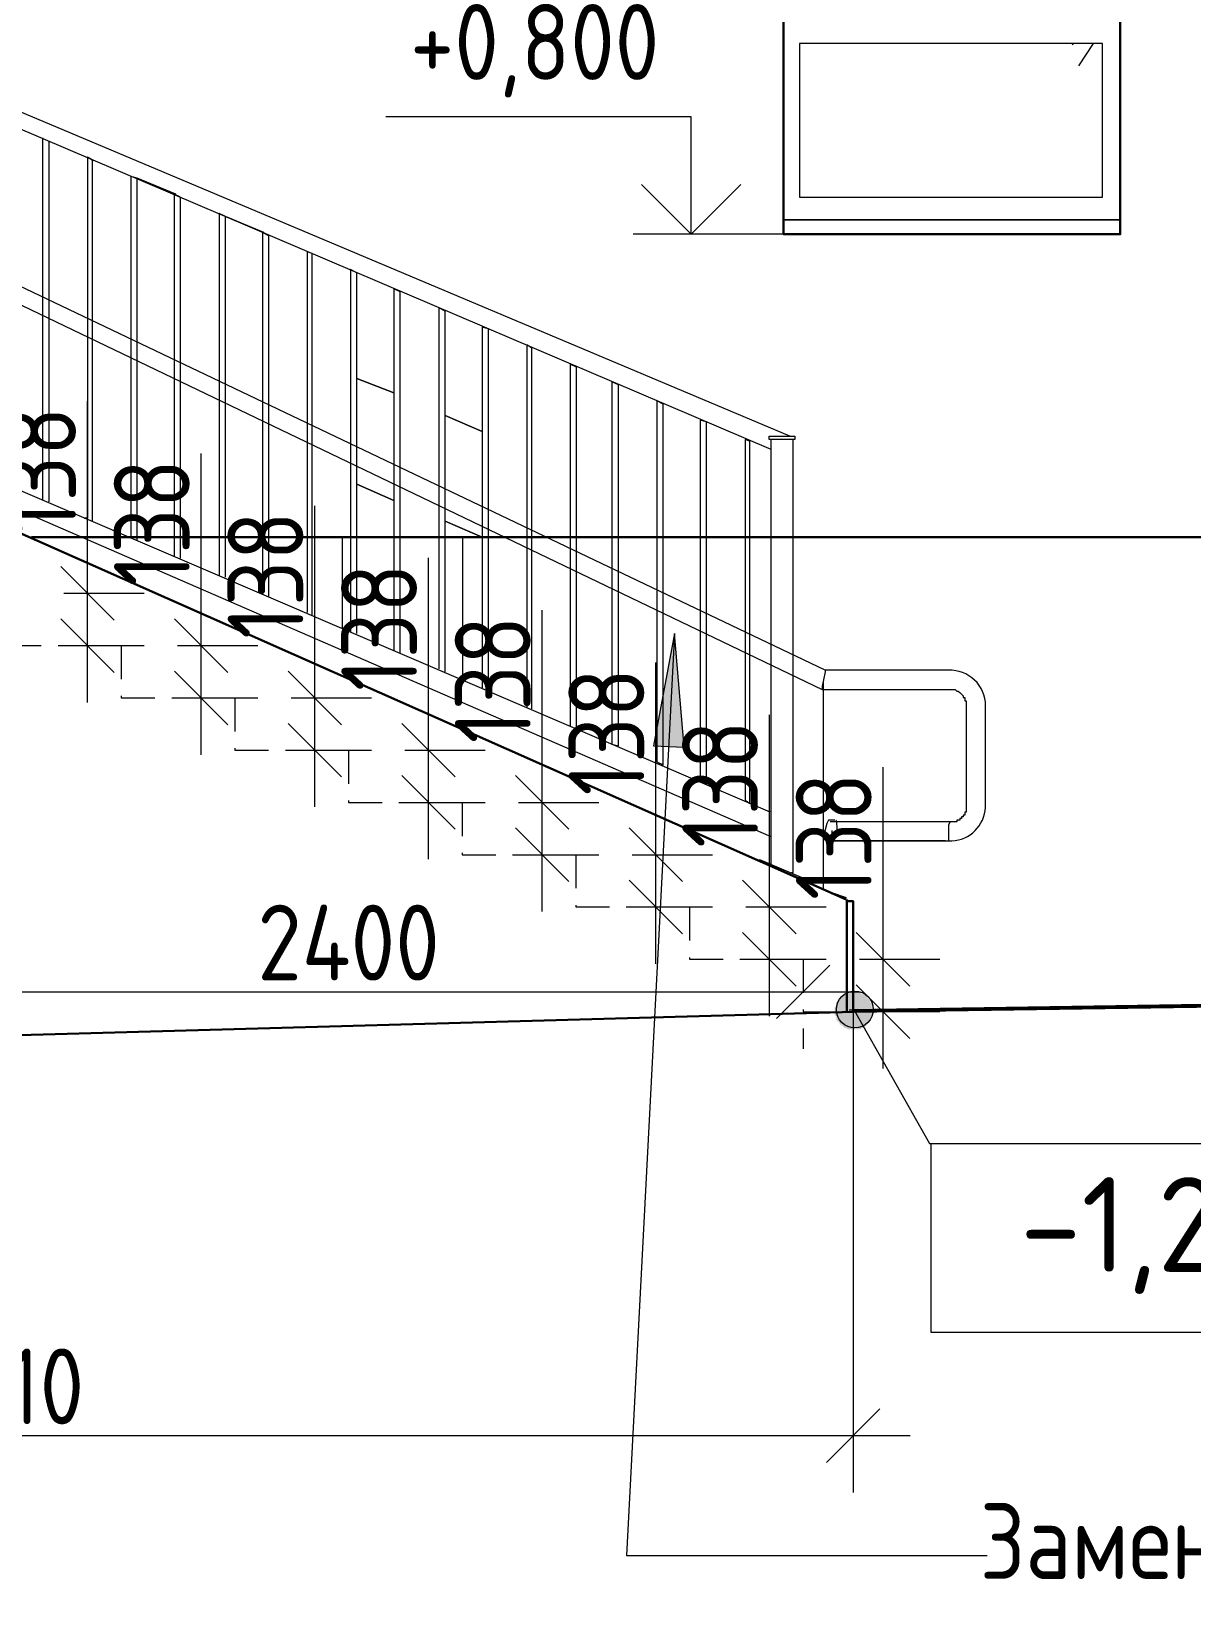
# Model space of a CAD drawing. Header units: millimetres. Extents: x 504091 to 2165846, y 135022 to 442887.
# Drawn here: x 887332 to 890394, y 295506 to 299645 of the extents above; entities that cross this region are included whole.
import ezdxf

# ---------------------------------------------------------------- set-up
doc = ezdxf.new("R2010")
doc.units = ezdxf.units.MM
doc.linetypes.add('Hidden', pattern=[7.14375, 4.7625, -2.38125])
doc.layers.get('Defpoints').update_dxf_attribs({"color": 255})
for name, color, linetype in [('PDF _Аннотация', 7, 'Continuous'), ('PDF _Линии', 7, 'Continuous'), ('PDF _Отметки', 7, 'Continuous'), ('PDF _Стены внутренние', 7, 'Continuous'), ('PDF _Стены наружные', 7, 'Continuous'), ('PDF _Текст', 7, 'Continuous')]:
    doc.layers.add(name, color=color, linetype=linetype)
for name, color, linetype, true_color in [('PDF _Ограждение', 7, 'Continuous', 0x7f7f7f), ('PDF _Окна', 7, 'Continuous', 0x383e42), ('PDF _Стены штриховка поверхности', 7, 'Continuous', 0xcacbcc)]:
    doc.layers.add(name, color=color, linetype=linetype, true_color=true_color)
doc.layers.add('размеры', color=7, linetype='Continuous', lineweight=9)
doc.styles.add('GOST Common_1', font='GOST_Common.ttf', dxfattribs={"width": 0.9, "height": 250})
doc.styles.add('GOST Common_6', font='GOST_Common.ttf', dxfattribs={"width": 0.9, "height": 200})
doc.styles.add('PDF GOST Common', font='GOST_Common.ttf')
doc.dimstyles.new('ADSK_Основной_2_5_мм', dxfattribs={"dimscale": 304.8, "dimtxt": 251.428749, "dimasz": 0.463911, "dimexe": 0.492126, "dimexo": 0.492126, "dimgap": 0.098425, "dimtad": 1, "dimdec": 3, "dimrnd": 0.001, "dimdsep": 46, "dimtxsty": 'GOST Common_1', "dimblk1": 'OBLIQUE', "dimblk2": 'OBLIQUE', "dimsah": 1, "dimcen": 0.09, "dimdle": 0.492126, "dimazin": 2, "dimtfac": 1, "dimtdec": 4, "dimtix": 1, "dimtmove": 0, "dimatfit": 3, "dimfxl": 0, "dimtvp": 1, "dimtolj": 1, "dimtzin": 0, "dimlwd": 20, "dimlwe": 20, "dimarcsym": 0})

# ---------------------------------------------------------------- blocks, each defined once
blk = doc.blocks.new('_Oblique')
at = {"color": 0, "linetype": 'ByBlock', "lineweight": -2}
blk.add_line((-0.5, -0.5), (0.5, 0.5), dxfattribs=at)
blk = doc.blocks.new('*D1066')
at = {"layer": 'Defpoints', "color": 0, "lineweight": 20, "transparency": 16777216}
for p in [(884984, 297354.8), (889501, 297248.2), (889501, 295938.4)]:
    blk.add_point(p, dxfattribs=at)
at = {"layer": 'размеры', "color": 0, "transparency": 16777216}
for p, q in [((884984, 297204.8), (884984, 295788.4)), ((889501, 297098.2), (889501, 295788.4)), ((884834, 295938.4), (889651, 295938.4))]:
    blk.add_line(p, q, dxfattribs=at)
at = {"layer": 'размеры', "color": 0, "transparency": 16777216, "xscale": 141.4, "yscale": 141.4, "zscale": 141.4, "rotation": 180}
blk.add_blockref('_Oblique', (884984, 295938.4), dxfattribs=at)
at = {"layer": 'размеры', "color": 0, "transparency": 16777216, "xscale": 141.4, "yscale": 141.4, "zscale": 141.4}
blk.add_blockref('_Oblique', (889501, 295938.4), dxfattribs=at)
at = {"layer": 'размеры', "color": 0, "lineweight": 20, "transparency": 16777216, "insert": (887242.5, 296068.4), "char_height": 200, "attachment_point": 5, "style": 'GOST Common_6'}
blk.add_mtext('\\A1;4510', dxfattribs=at)
blk = doc.blocks.new('*D1060')
at = {"layer": 'Defpoints', "color": 0, "lineweight": 20, "transparency": 16777216}
for p in [(886969, 297934.1), (889369, 297163.2), (889369, 297109.9)]:
    blk.add_point(p, dxfattribs=at)
at = {"layer": 'размеры', "color": 0, "transparency": 16777216}
for p, q in [((886969, 297784.1), (886969, 296959.9)), ((886819, 297109.9), (889519, 297109.9)), ((889369, 297013.2), (889369, 296959.9))]:
    blk.add_line(p, q, dxfattribs=at)
at = {"layer": 'размеры', "color": 0, "transparency": 16777216, "xscale": 141.4, "yscale": 141.4, "zscale": 141.4, "rotation": 180}
blk.add_blockref('_Oblique', (886969, 297109.9), dxfattribs=at)
at = {"layer": 'размеры', "color": 0, "transparency": 16777216, "xscale": 141.4, "yscale": 141.4, "zscale": 141.4}
blk.add_blockref('_Oblique', (889369, 297109.9), dxfattribs=at)
at = {"layer": 'размеры', "color": 0, "lineweight": 20, "transparency": 16777216, "insert": (888169, 297239.9), "char_height": 200, "attachment_point": 5, "style": 'GOST Common_6'}
blk.add_mtext('\\A1;2400', dxfattribs=at)
blk = doc.blocks.new('*D1061')
at = {"layer": 'Defpoints', "color": 0, "lineweight": 20, "transparency": 16777216}
for p in [(887267.4, 298161.9), (887479.9, 298161.9), (887269, 298023.9)]:
    blk.add_point(p, dxfattribs=at)
at = {"layer": 'размеры', "color": 0, "transparency": 16777216}
for p, q in [((887479.9, 298161.9), (887479.9, 298669.3)), ((887417.4, 298161.9), (887629.9, 298161.9)), ((887479.9, 297873.9), (887479.9, 298161.9)), ((887419, 298023.9), (887629.9, 298023.9))]:
    blk.add_line(p, q, dxfattribs=at)
at = {"layer": 'размеры', "color": 0, "transparency": 16777216, "xscale": 141.4, "yscale": 141.4, "zscale": 141.4}
for p, rotation in [((887479.9, 298161.9), 90), ((887479.9, 298023.9), 270)]:
    blk.add_blockref('_Oblique', p, dxfattribs=dict(at, rotation=rotation))
at = {"layer": 'размеры', "color": 0, "lineweight": 20, "transparency": 16777216, "insert": (887349.9, 298486.3), "char_height": 200, "attachment_point": 5, "rotation": 90, "style": 'GOST Common_6'}
blk.add_mtext('\\A1;138', dxfattribs=at)
blk = doc.blocks.new('*D1062')
at = {"layer": 'Defpoints', "color": 0, "lineweight": 20, "transparency": 16777216}
for p in [(887567.4, 298023.9), (887779.9, 298023.9), (887569, 297885.9)]:
    blk.add_point(p, dxfattribs=at)
at = {"layer": 'размеры', "color": 0, "transparency": 16777216}
for p, q in [((887779.9, 298023.9), (887779.9, 298531.3)), ((887717.4, 298023.9), (887929.9, 298023.9)), ((887779.9, 297735.9), (887779.9, 298023.9)), ((887719, 297885.9), (887929.9, 297885.9))]:
    blk.add_line(p, q, dxfattribs=at)
at = {"layer": 'размеры', "color": 0, "transparency": 16777216, "xscale": 141.4, "yscale": 141.4, "zscale": 141.4}
for p, rotation in [((887779.9, 298023.9), 90), ((887779.9, 297885.9), 270)]:
    blk.add_blockref('_Oblique', p, dxfattribs=dict(at, rotation=rotation))
at = {"layer": 'размеры', "color": 0, "lineweight": 20, "transparency": 16777216, "insert": (887649.9, 298348.3), "char_height": 200, "attachment_point": 5, "rotation": 90, "style": 'GOST Common_6'}
blk.add_mtext('\\A1;138', dxfattribs=at)
blk = doc.blocks.new('*D1040')
at = {"layer": 'Defpoints', "color": 0, "lineweight": 20, "transparency": 16777216}
for p in [(887867.4, 297885.9), (888079.9, 297885.9), (887869, 297747.9)]:
    blk.add_point(p, dxfattribs=at)
at = {"layer": 'размеры', "color": 0, "transparency": 16777216}
for p, q in [((888079.9, 297885.9), (888079.9, 298393.3)), ((888017.4, 297885.9), (888229.9, 297885.9)), ((888079.9, 297597.9), (888079.9, 297885.9)), ((888019, 297747.9), (888229.9, 297747.9))]:
    blk.add_line(p, q, dxfattribs=at)
at = {"layer": 'размеры', "color": 0, "transparency": 16777216, "xscale": 141.4, "yscale": 141.4, "zscale": 141.4}
for p, rotation in [((888079.9, 297885.9), 90), ((888079.9, 297747.9), 270)]:
    blk.add_blockref('_Oblique', p, dxfattribs=dict(at, rotation=rotation))
at = {"layer": 'размеры', "color": 0, "lineweight": 20, "transparency": 16777216, "insert": (887949.9, 298210.3), "char_height": 200, "attachment_point": 5, "rotation": 90, "style": 'GOST Common_6'}
blk.add_mtext('\\A1;138', dxfattribs=at)
blk = doc.blocks.new('*D1041')
at = {"layer": 'Defpoints', "color": 0, "lineweight": 20, "transparency": 16777216}
for p in [(888167.4, 297747.9), (888379.9, 297747.9), (888169, 297609.9)]:
    blk.add_point(p, dxfattribs=at)
at = {"layer": 'размеры', "color": 0, "transparency": 16777216}
for p, q in [((888379.9, 297747.9), (888379.9, 298255.3)), ((888317.4, 297747.9), (888529.9, 297747.9)), ((888379.9, 297459.9), (888379.9, 297747.9)), ((888319, 297609.9), (888529.9, 297609.9))]:
    blk.add_line(p, q, dxfattribs=at)
at = {"layer": 'размеры', "color": 0, "transparency": 16777216, "xscale": 141.4, "yscale": 141.4, "zscale": 141.4}
for p, rotation in [((888379.9, 297747.9), 90), ((888379.9, 297609.9), 270)]:
    blk.add_blockref('_Oblique', p, dxfattribs=dict(at, rotation=rotation))
at = {"layer": 'размеры', "color": 0, "lineweight": 20, "transparency": 16777216, "insert": (888249.9, 298072.3), "char_height": 200, "attachment_point": 5, "rotation": 90, "style": 'GOST Common_6'}
blk.add_mtext('\\A1;138', dxfattribs=at)
blk = doc.blocks.new('*D1042')
at = {"layer": 'Defpoints', "color": 0, "lineweight": 20, "transparency": 16777216}
for p in [(888467.4, 297609.9), (888679.9, 297609.9), (888469, 297471.9)]:
    blk.add_point(p, dxfattribs=at)
at = {"layer": 'размеры', "color": 0, "transparency": 16777216}
for p, q in [((888679.9, 297609.9), (888679.9, 298117.3)), ((888617.4, 297609.9), (888829.9, 297609.9)), ((888679.9, 297321.9), (888679.9, 297609.9)), ((888619, 297471.9), (888829.9, 297471.9))]:
    blk.add_line(p, q, dxfattribs=at)
at = {"layer": 'размеры', "color": 0, "transparency": 16777216, "xscale": 141.4, "yscale": 141.4, "zscale": 141.4}
for p, rotation in [((888679.9, 297609.9), 90), ((888679.9, 297471.9), 270)]:
    blk.add_blockref('_Oblique', p, dxfattribs=dict(at, rotation=rotation))
at = {"layer": 'размеры', "color": 0, "lineweight": 20, "transparency": 16777216, "insert": (888549.9, 297934.3), "char_height": 200, "attachment_point": 5, "rotation": 90, "style": 'GOST Common_6'}
blk.add_mtext('\\A1;138', dxfattribs=at)
blk = doc.blocks.new('*D1043')
at = {"layer": 'Defpoints', "color": 0, "lineweight": 20, "transparency": 16777216}
for p in [(888767.4, 297471.9), (888979.9, 297471.9), (888769, 297333.9)]:
    blk.add_point(p, dxfattribs=at)
at = {"layer": 'размеры', "color": 0, "transparency": 16777216}
for p, q in [((888979.9, 297471.9), (888979.9, 297979.3)), ((888917.4, 297471.9), (889129.9, 297471.9)), ((888979.9, 297183.9), (888979.9, 297471.9)), ((888919, 297333.9), (889129.9, 297333.9))]:
    blk.add_line(p, q, dxfattribs=at)
at = {"layer": 'размеры', "color": 0, "transparency": 16777216, "xscale": 141.4, "yscale": 141.4, "zscale": 141.4}
for p, rotation in [((888979.9, 297471.9), 90), ((888979.9, 297333.9), 270)]:
    blk.add_blockref('_Oblique', p, dxfattribs=dict(at, rotation=rotation))
at = {"layer": 'размеры', "color": 0, "lineweight": 20, "transparency": 16777216, "insert": (888849.9, 297796.3), "char_height": 200, "attachment_point": 5, "rotation": 90, "style": 'GOST Common_6'}
blk.add_mtext('\\A1;138', dxfattribs=at)
blk = doc.blocks.new('*D1044')
at = {"layer": 'Defpoints', "color": 0, "lineweight": 20, "transparency": 16777216}
for p in [(889067.4, 297333.9), (889279.9, 297333.9), (889069, 297195.9)]:
    blk.add_point(p, dxfattribs=at)
at = {"layer": 'размеры', "color": 0, "transparency": 16777216}
for p, q in [((889279.9, 297333.9), (889279.9, 297841.3)), ((889217.4, 297333.9), (889429.9, 297333.9)), ((889279.9, 297045.9), (889279.9, 297333.9)), ((889219, 297195.9), (889429.9, 297195.9))]:
    blk.add_line(p, q, dxfattribs=at)
at = {"layer": 'размеры', "color": 0, "transparency": 16777216, "xscale": 141.4, "yscale": 141.4, "zscale": 141.4}
for p, rotation in [((889279.9, 297333.9), 90), ((889279.9, 297195.9), 270)]:
    blk.add_blockref('_Oblique', p, dxfattribs=dict(at, rotation=rotation))
at = {"layer": 'размеры', "color": 0, "lineweight": 20, "transparency": 16777216, "insert": (889149.9, 297658.3), "char_height": 200, "attachment_point": 5, "rotation": 90, "style": 'GOST Common_6'}
blk.add_mtext('\\A1;138', dxfattribs=at)
blk = doc.blocks.new('*D1045')
at = {"layer": 'Defpoints', "color": 0, "lineweight": 20, "transparency": 16777216}
for p in [(889367.4, 297195.9), (889579.9, 297195.9), (889369, 297057.9)]:
    blk.add_point(p, dxfattribs=at)
at = {"layer": 'размеры', "color": 0, "transparency": 16777216}
for p, q in [((889579.9, 297195.9), (889579.9, 297703.3)), ((889517.4, 297195.9), (889729.9, 297195.9)), ((889579.9, 296907.9), (889579.9, 297195.9)), ((889519, 297057.9), (889729.9, 297057.9))]:
    blk.add_line(p, q, dxfattribs=at)
at = {"layer": 'размеры', "color": 0, "transparency": 16777216, "xscale": 141.4, "yscale": 141.4, "zscale": 141.4}
for p, rotation in [((889579.9, 297195.9), 90), ((889579.9, 297057.9), 270)]:
    blk.add_blockref('_Oblique', p, dxfattribs=dict(at, rotation=rotation))
at = {"layer": 'размеры', "color": 0, "lineweight": 20, "transparency": 16777216, "insert": (889449.9, 297520.3), "char_height": 200, "attachment_point": 5, "rotation": 90, "style": 'GOST Common_6'}
blk.add_mtext('\\A1;138', dxfattribs=at)

msp = doc.modelspace()

# ---------------------------------------------------------------- hatches: boundary and pattern name
at = {"layer": 'PDF _Аннотация', "transparency": 33554687}
msp.add_hatch(color=256, dxfattribs=at).paths.add_polyline_path([(889054.6159, 297759.7017), (889029.2203, 298055.9841), (888974.1964, 297759.7017), (889054.6159, 297755.4691)])
at = {"layer": 'PDF _Ограждение', "true_color": 0xf7fbf5, "transparency": 33554559}
msp.add_hatch(color=7, dxfattribs=at).paths.add_polyline_path([(889262.0136, 297454.9541), (889253.5484, 297459.1867), (889253.5484, 297454.9541), (889338.2005, 297421.0932), (889350.8983, 297412.628), (889363.5962, 297408.3954), (889363.5962, 297412.628), (889346.6657, 297421.0932)])
at = {"layer": 'PDF _Отметки', "transparency": 33554687}
msp.add_hatch(color=256, dxfattribs=at).paths.add_polyline_path([(889520.2026, 297107.8804), (889486.3417, 297107.8804), (889482.1091, 297103.6478), (889477.8765, 297103.6478), (889473.6439, 297099.4152), (889469.4113, 297099.4152), (889465.1787, 297095.1826), (889465.1787, 297090.95), (889456.7135, 297082.4848), (889456.7135, 297074.0195), (889452.4809, 297069.7869), (889452.4809, 297048.6239), (889456.7135, 297044.3913), (889456.7135, 297035.9261), (889465.1787, 297027.4609), (889465.1787, 297023.2283), (889469.4113, 297023.2283), (889477.8765, 297014.7631), (889482.1091, 297014.7631), (889486.3417, 297010.5304), (889520.2026, 297010.5304), (889524.4352, 297014.7631), (889528.6678, 297014.7631), (889545.5982, 297031.6935), (889545.5982, 297035.9261), (889549.8308, 297040.1587), (889549.8308, 297048.6239), (889554.0634, 297057.0891), (889554.0634, 297065.5543), (889549.8308, 297069.7869), (889549.8308, 297078.2521), (889545.5982, 297082.4848), (889545.5982, 297086.7174), (889537.133, 297095.1826), (889537.133, 297099.4152), (889532.9004, 297099.4152), (889528.6678, 297103.6478), (889524.4352, 297103.6478)])
at = {"layer": 'PDF _Стены внутренние', "true_color": 0xdf8d79, "transparency": 33554559}
msp.add_hatch(color=33, dxfattribs=at).paths.add_polyline_path([(889482.1091, 297357.6041), (889444.0157, 297370.302), (889477.8765, 297357.6041), (889482.1091, 297353.3715)])

# ---------------------------------------------------------------- linework, layer by layer
at = {"layer": 'PDF _Аннотация', "lineweight": 20}
msp.add_line((889363.1858, 299109.903), (888920.4584, 299109.903), dxfattribs=at)
for points in [[(888941.8933, 299241.1006), (889073.0909, 299109.903), (889073.0909, 299419.5292), (888267.538, 299419.5292)], [(889073.0909, 299109.903), (889204.2884, 299241.1006)]]:
    msp.add_lwpolyline(points, dxfattribs=at)
at = {"layer": 'PDF _Аннотация', "lineweight": 9}
msp.add_lwpolyline([(889029.2203, 298055.9841), (888902.2421, 295622.2357), (889854.5785, 295622.2357)], dxfattribs=at)
msp.add_lwpolyline([(889029.2203, 298055.9841), (888974.1964, 297759.7017), (889054.6159, 297755.4691)], close=True, dxfattribs=at)
at = {"layer": 'PDF _Аннотация', "lineweight": 20}
msp.add_lwpolyline([(891005.8473, 296710.0154), (891005.8473, 296210.5679), (889706.4373, 296210.5679), (889706.4373, 296710.0154)], close=True, dxfattribs=at)
at = {"layer": 'PDF _Линии', "lineweight": 30}
for p, q in [((889482.1091, 297353.3715), (886993.3368, 298458.0817)), ((889484.1071, 297057.0891), (889484.1071, 297353.3715))]:
    msp.add_line(p, q, dxfattribs=at)
msp.add_lwpolyline([(890205.8848, 301370.1147), (890205.8848, 299109.903), (890205.8848, 300409.3131), (890205.8848, 299109.903), (889317.0375, 299109.903), (889317.0375, 301370.1147)], close=True, dxfattribs=at)
at = {"layer": 'PDF _Линии', "lineweight": 30, "ltscale": 96.897667}
msp.add_lwpolyline([(887331.9453, 298309.9405), (890892.0679, 298309.9405)], dxfattribs=at)
at = {"layer": 'PDF _Линии', "lineweight": 30}
for points in [[(889482.1091, 297357.6041), (889444.0157, 297370.302)], [(889484.1071, 297349.1389), (889501.0375, 297349.1389), (889501.0375, 297057.0891)], [(890888.5058, 297077.0597), (889503.2722, 297057.0891), (885410.3421, 296942.8088), (884224.1842, 296932.8201)], [(889499.0396, 297061.3217), (890888.522, 297082.6346)]]:
    msp.add_lwpolyline(points, dxfattribs=at)
at = {"layer": 'PDF _Линии', "lineweight": 9}
msp.add_lwpolyline([(889511.7374, 297061.3217), (889490.5743, 297061.3217)], dxfattribs=at)
at = {"layer": 'PDF _Ограждение', "color": 7, "lineweight": 9}
for p, q in [((889427.0853, 297954.7079), (889422.8526, 297933.5449)), ((889752.9959, 297958.9405), (889427.0853, 297958.9405)), ((889427.0853, 297958.9405), (889427.0853, 297954.7079)), ((889422.8526, 297933.5449), (889418.62, 297916.6144)), ((889418.62, 297916.6144), (889418.62, 297908.1492)), ((889418.62, 297908.1492), (889752.9959, 297908.1492)), ((889752.9959, 297908.1492), (889757.2285, 297908.1492)), ((889757.2285, 297908.1492), (889761.4611, 297908.1492)), ((889761.4611, 297908.1492), (889765.6937, 297908.1492)), ((889765.6937, 297908.1492), (889769.9263, 297908.1492)), ((889769.9263, 297908.1492), (889774.1589, 297903.9166)), ((889774.1589, 297903.9166), (889778.3916, 297903.9166)), ((889778.3916, 297903.9166), (889782.6242, 297899.684)), ((889782.6242, 297899.684), (889786.8568, 297895.4514)), ((889786.8568, 297895.4514), (889791.0894, 297891.2188)), ((889791.0894, 297891.2188), (889791.0894, 297886.9862)), ((889791.0894, 297886.9862), (889795.322, 297886.9862)), ((889795.322, 297886.9862), (889795.322, 297882.7536)), ((889795.322, 297882.7536), (889795.322, 297878.521)), ((889795.322, 297878.521), (889799.5546, 297878.521)), ((889799.5546, 297878.521), (889799.5546, 297874.2884)), ((889799.5546, 297874.2884), (889799.5546, 297870.0558)), ((889799.5546, 297870.0558), (889799.5546, 297865.8232)), ((889799.5546, 297865.8232), (889799.5546, 297597.034)), ((889850.3459, 297597.034), (889850.3459, 297865.8232)), ((889791.0894, 297571.6383), (889786.8568, 297571.6383)), ((889786.8568, 297571.6383), (889786.8568, 297567.4057)), ((889795.322, 297575.8709), (889791.0894, 297575.8709)), ((889791.0894, 297575.8709), (889791.0894, 297571.6383)), ((889799.5546, 297584.3361), (889795.322, 297584.3361)), ((889795.322, 297584.3361), (889795.322, 297580.1035)), ((889795.322, 297580.1035), (889795.322, 297575.8709)), ((889799.5546, 297597.034), (889799.5546, 297592.8014)), ((889799.5546, 297592.8014), (889799.5546, 297588.5687)), ((889799.5546, 297588.5687), (889799.5546, 297584.3361)), ((889427.0853, 297537.7775), (889422.8526, 297520.8471)), ((889431.3179, 297554.7079), (889427.0853, 297537.7775)), ((889435.5505, 297563.1731), (889431.3179, 297554.7079)), ((889452.4809, 297563.1731), (889435.5505, 297563.1731)), ((889757.2285, 297558.9405), (889439.7831, 297558.9405)), ((889752.9959, 297550.4753), (889757.2285, 297558.9405)), ((889752.9959, 297533.5449), (889752.9959, 297550.4753)), ((889752.9959, 297516.6144), (889752.9959, 297533.5449)), ((889761.4611, 297558.9405), (889757.2285, 297558.9405)), ((889765.6937, 297558.9405), (889761.4611, 297558.9405)), ((889769.9263, 297558.9405), (889765.6937, 297558.9405)), ((889774.1589, 297558.9405), (889769.9263, 297558.9405)), ((889778.3916, 297563.1731), (889774.1589, 297563.1731)), ((889774.1589, 297563.1731), (889774.1589, 297558.9405)), ((889782.6242, 297563.1731), (889778.3916, 297563.1731)), ((889786.8568, 297567.4057), (889782.6242, 297567.4057)), ((889782.6242, 297567.4057), (889782.6242, 297563.1731)), ((889422.8526, 297520.8471), (889422.8526, 297512.3818)), ((889422.8526, 297512.3818), (889452.4809, 297512.3818)), ((889439.7831, 297508.1492), (889752.9959, 297508.1492)), ((889752.9959, 297508.1492), (889752.9959, 297516.6144)), ((889752.9959, 297508.1492), (889757.2285, 297508.1492)), ((889757.2285, 297508.1492), (889761.4611, 297508.1492))]:
    msp.add_line(p, q, dxfattribs=at)
at = {"layer": 'PDF _Ограждение', "color": 7, "lineweight": 0, "true_color": 0xfafafa}
for p, q in [((889752.9959, 297558.9405), (889752.9959, 297558.9405)), ((889752.9959, 297558.9405), (889752.9959, 297558.9405)), ((889752.9959, 297558.9405), (889752.9959, 297558.9405)), ((889833.4154, 297546.2427), (889833.4154, 297546.2427)), ((889833.4154, 297546.2427), (889833.4154, 297546.2427)), ((889833.4154, 297546.2427), (889833.4154, 297546.2427)), ((889744.5307, 297508.1492), (889439.7831, 297508.1492)), ((889439.7831, 297508.1492), (889744.5307, 297508.1492))]:
    msp.add_line(p, q, dxfattribs=at)
at = {"layer": 'PDF _Ограждение', "color": 250, "lineweight": 0, "true_color": 0x383e42}
msp.add_line((889422.8526, 297512.3818), (889422.8526, 297512.3818), dxfattribs=at)
msp.add_line((889422.8526, 297512.3818), (889422.8526, 297512.3818), dxfattribs=at)
msp.add_line((889422.8526, 297512.3818), (889422.8526, 297512.3818), dxfattribs=at)
at = {"layer": 'PDF _Ограждение', "color": 7, "lineweight": 9}
for points in [[(889333.9679, 298576.5947), (886802.8695, 299643.2114), (886802.8695, 299600.8853), (889283.1766, 298542.7338)], [(887361.5735, 299363.8594), (887361.5735, 298407.2904)], [(887378.5039, 298403.0578), (887378.5039, 299355.3942)], [(887492.7843, 298352.2666), (887492.7843, 299304.6029), (887480.0865, 299313.0681), (887480.0865, 298360.7318)], [(887611.2973, 298301.4753), (887611.2973, 299258.0443), (887594.3668, 299262.2769), (887594.3668, 298309.9405)], [(887725.5776, 298254.9166), (887725.5776, 299207.253), (887708.6472, 299215.7182), (887708.6472, 298259.1492)], [(887844.0906, 298204.1254), (887844.0906, 299156.4617), (887827.1602, 299164.9269), (887827.1602, 298208.358)], [(887958.371, 298153.3341), (887958.371, 299105.6704), (887941.4405, 299114.1357), (887941.4405, 298161.7993)], [(888072.6513, 298102.5428), (888072.6513, 299059.1118), (888059.9535, 299063.3444), (888059.9535, 298111.008)], [(888191.1643, 298055.9841), (888191.1643, 299008.3205), (888174.2339, 299016.7857), (888174.2339, 298060.2167)], [(888305.4446, 298005.1929), (888305.4446, 298957.5292), (888288.5142, 298965.9944), (888288.5142, 298009.4255)], [(888423.9576, 297954.4016), (888423.9576, 298906.738), (888407.0272, 298915.2032), (888407.0272, 297962.8668)], [(888538.238, 297903.6103), (888538.238, 298860.1793), (888521.3076, 298864.4119), (888521.3076, 297912.0755)], [(888652.5183, 297857.0517), (888652.5183, 298809.388), (888639.8205, 298817.8532), (888639.8205, 297861.2843)], [(888771.0313, 297806.2604), (888771.0313, 298758.5967), (888754.1009, 298767.062), (888754.1009, 297810.493)], [(889283.1766, 298568.1295), (889283.1766, 297446.4889)], [(889338.2005, 297425.3258), (889342.4331, 297425.3258), (889342.4331, 298568.1295)], [(889253.5484, 297454.9541), (889253.5484, 297459.1867), (889363.5962, 297412.628), (889363.5962, 297408.3954)]]:
    msp.add_lwpolyline(points, dxfattribs=at)
at = {"layer": 'PDF _Ограждение', "color": 7, "lineweight": 9, "ltscale": 1.100629}
for points in [[(889427.0853, 297958.9405), (886802.8695, 299209.9405)], [(886802.8695, 299163.3818), (889418.62, 297908.1492)], [(889281.561, 297584.6262), (886802.8695, 298647.3268)], [(886802.8695, 298598.059), (889283.1766, 297519.7834)]]:
    msp.add_lwpolyline(points, dxfattribs=at)
at = {"layer": 'PDF _Ограждение', "color": 7, "lineweight": 9}
for points in [[(888881.0791, 297759.7017), (888881.0791, 298712.0381), (888864.1486, 298720.5033), (888864.1486, 297763.9343)], [(888999.592, 297708.9104), (888999.592, 298661.2468), (888982.6616, 298669.712), (888982.6616, 297717.3757)], [(889113.8724, 297658.1192), (889113.8724, 298614.6881), (889096.942, 298618.9207), (889096.942, 297666.5844)], [(889228.1528, 297607.3279), (889228.1528, 298563.8969), (889215.4549, 298568.1295), (889215.4549, 297615.7931)], [(889278.944, 298576.5947), (889346.6657, 298576.5947), (889346.6657, 298568.1295), (889278.944, 298568.1295)]]:
    msp.add_lwpolyline(points, close=True, dxfattribs=at)
at = {"layer": 'PDF _Ограждение', "color": 7, "lineweight": 0, "true_color": 0xfafafa}
msp.add_lwpolyline([(889778.3916, 297903.9166), (889778.3916, 297903.9166), (889778.3916, 297903.9166)], close=True, dxfattribs=at)
at = {"layer": 'PDF _Ограждение', "color": 7, "lineweight": 9}
for centre, radius, start, end in [((889756.4176, 297865.0716), 93.9313, 0.458453, 92.0876071), ((889756.1704, 297602.3247), 94.324, 273.215484, 356.784516), ((889251.0458, 297540.6128), 207.3817, 359.320881, 4.225331)]:
    msp.add_arc(centre, radius, start, end, dxfattribs=at)
for points in [[(889443.6066, 297512.6418), (889444.7754, 297512.6418), (889445.7229, 297523.0643), (889445.7229, 297535.9211)], [(889457.8638, 297555.8925), (889457.463, 297560.698), (889456.8973, 297563.4336), (889456.3044, 297563.4336)], [(889442.751, 297514.629), (889442.8507, 297514.1445), (889442.9536, 297513.7454), (889443.0588, 297513.4352)]]:
    msp.add_open_spline(points, degree=3, dxfattribs=at)
at = {"layer": 'PDF _Ограждение', "color": 7, "true_color": 0xfafafa, "transparency": 33554559}
for points in [[(889799.5546, 297516.6144), (889795.322, 297516.6144), (889795.322, 297516.6144)], [(889808.0198, 297520.8471), (889799.5546, 297516.6144), (889799.5546, 297516.6144)]]:
    msp.add_solid(points, dxfattribs=at)
at = {"layer": 'PDF _Окна', "color": 7, "lineweight": 9}
msp.add_lwpolyline([(890159.3261, 299207.253), (890159.3261, 299613.5832), (889359.3636, 299613.5832), (889359.3636, 299207.253)], close=True, dxfattribs=at)
for points in [[(890083.1392, 299613.5832), (890078.9066, 299609.3506)], [(890133.9305, 299613.5832), (890095.837, 299554.3267)], [(890159.3261, 299207.253), (890159.3261, 299613.5832)], [(889317.0375, 299147.9965), (890205.8848, 299147.9965), (889317.0375, 299147.9965)]]:
    msp.add_lwpolyline(points, dxfattribs=at)
at = {"layer": 'PDF _Окна', "lineweight": 0}
msp.add_lwpolyline([(890205.8848, 299109.903), (889317.0375, 299109.903), (890205.8848, 299109.903)], dxfattribs=at)
at = {"layer": 'PDF _Отметки', "lineweight": 20}
msp.add_lwpolyline([(889503.2722, 297061.3217), (889702.2046, 296710.0154), (890354.026, 296710.0154)], dxfattribs=at)
at = {"layer": 'PDF _Отметки', "lineweight": 9}
msp.add_circle((889505.3894, 297063.4389), 48.6741, dxfattribs=at)
at = {"layer": 'PDF _Стены внутренние', "color": 33, "true_color": 0xdf8d79, "transparency": 33554559}
msp.add_solid([(890205.8848, 299131.0661), (890205.8848, 299109.903), (890205.8848, 299109.903)], dxfattribs=at)
at = {"layer": 'PDF _Стены наружные', "lineweight": 18}
msp.add_lwpolyline([(890205.8848, 300409.3131), (890205.8848, 301370.1147), (890205.8848, 299109.903)], dxfattribs=at)
at = {"layer": 'PDF _Стены наружные', "color": 254, "lineweight": 0, "true_color": 0xe2e2e2}
msp.add_lwpolyline([(890205.8848, 299109.903), (890205.8848, 299109.903), (890205.8848, 299109.903)], close=True, dxfattribs=at)
msp.add_lwpolyline([(890205.8848, 299109.903), (890205.8848, 299109.903), (890205.8848, 299109.903)], close=True, dxfattribs=at)
at = {"layer": 'PDF _Стены наружные', "linetype": 'Hidden', "lineweight": 18, "ltscale": 18.626026}
msp.add_lwpolyline([(886969.0375, 298299.9405), (886969.0375, 298161.9405), (887269.0375, 298161.9405), (887269.0375, 298023.9405), (887569.0375, 298023.9405), (887569.0375, 297885.9405), (887869.0375, 297885.9405), (887869.0375, 297747.9405), (888169.0375, 297747.9405), (888169.0375, 297609.9405), (888469.0375, 297609.9405), (888469.0375, 297471.9405), (888769.0375, 297471.9405), (888769.0375, 297333.9405), (889069.0375, 297333.9405), (889069.0375, 297195.9405), (889369.0375, 297195.9405), (889369.0375, 297057.9405), (889501.0375, 297057.0891)], dxfattribs=at)
at = {"layer": 'PDF _Стены наружные', "color": 31, "true_color": 0xf4cc95, "transparency": 33554559}
for points in [[(890205.8848, 300409.3131), (890205.8848, 299131.0661), (890205.8848, 299131.0661)], [(890205.8848, 299131.0661), (890205.8848, 299131.0661), (890205.8848, 300409.3131)], [(890205.8848, 299131.0661), (890205.8848, 299109.903), (890205.8848, 299109.903)], [(890205.8848, 299109.903), (890205.8848, 299109.903), (890205.8848, 299131.0661)]]:
    msp.add_solid(points, dxfattribs=at)
at = {"layer": 'PDF _Стены наружные', "color": 254, "true_color": 0xe2e2e2, "transparency": 33554559}
msp.add_solid([(890205.8848, 299131.0661), (890205.8848, 299109.903), (890205.8848, 299109.903)], dxfattribs=at)
at = {"layer": 'PDF _Стены штриховка поверхности', "color": 250, "lineweight": 0, "true_color": 0x3a3a3a}
msp.add_line((889757.2285, 297558.9405), (889757.2285, 297558.9405), dxfattribs=at)
msp.add_line((889757.2285, 297558.9405), (889757.2285, 297558.9405), dxfattribs=at)
at = {"layer": 'PDF _Стены штриховка поверхности', "lineweight": 0}
for points in [[(887497.0169, 299304.6029), (887480.0865, 299313.0681), (887497.0169, 299304.6029)], [(887712.8798, 299215.7182), (887611.2973, 299258.0443), (887712.8798, 299215.7182)], [(887945.6731, 299114.1357), (887844.0906, 299156.4617), (887945.6731, 299114.1357)], [(888288.5142, 298690.875), (888191.1643, 298728.9685), (888288.5142, 298690.875)], [(888521.3076, 298589.2925), (888423.9576, 298631.6186), (888521.3076, 298589.2925)], [(888288.5142, 298407.2904), (888191.1643, 298449.6165), (888288.5142, 298407.2904)], [(887480.0865, 298360.7318), (887471.6213, 298360.7318), (887480.0865, 298360.7318)], [(888521.3076, 298309.9405), (888423.9576, 298352.2666), (888521.3076, 298309.9405)]]:
    msp.add_lwpolyline(points, dxfattribs=at)
for points in [[(887594.3668, 299037.9487), (887594.3668, 299037.9487), (887594.3668, 299037.9487)], [(887594.3668, 298758.5967), (887594.3668, 298758.5967), (887594.3668, 298758.5967)], [(887827.1602, 298661.2468), (887827.1602, 298661.2468), (887827.1602, 298661.2468)], [(887941.4405, 298610.4555), (887941.4405, 298610.4555), (887941.4405, 298610.4555)], [(888423.9576, 298631.6186), (888423.9576, 298631.6186), (888423.9576, 298631.6186)], [(888059.9535, 298563.8969), (888059.9535, 298563.8969), (888059.9535, 298563.8969)], [(888754.1009, 298546.9664), (888754.1009, 298546.9664), (888754.1009, 298546.9664)], [(888864.1486, 298500.4078), (888864.1486, 298500.4078), (888864.1486, 298500.4078)], [(888191.1643, 298449.6165), (888191.1643, 298449.6165), (888191.1643, 298449.6165)], [(888423.9576, 298352.2666), (888423.9576, 298352.2666), (888423.9576, 298352.2666)]]:
    msp.add_lwpolyline(points, close=True, dxfattribs=at)
at = {"layer": 'PDF _Стены штриховка поверхности', "color": 7, "lineweight": 9}
for points in [[(888153.0708, 298068.682), (888153.0708, 298309.9405)], [(888470.5163, 297933.2386), (888470.5163, 298309.9405)], [(889422.8526, 297382.9998), (889422.8526, 297929.006)]]:
    msp.add_lwpolyline(points, dxfattribs=at)
at = {"layer": 'PDF _Стены штриховка поверхности', "color": 250, "lineweight": 0, "true_color": 0x3a3a3a}
for points in [[(887708.6472, 298259.1492), (887708.6472, 298259.1492), (887708.6472, 298259.1492)], [(888864.1486, 298221.0558), (888864.1486, 298221.0558), (888864.1486, 298221.0558)]]:
    msp.add_lwpolyline(points, close=True, dxfattribs=at)

# ---------------------------------------------------------------- texts
at = {"layer": 'PDF _Текст', "attachment_point": 4}
for s, insert, char_height, style in [('+0,800', (888331.2803, 299594.0166), 200, 'GOST Common_6'), ('-1,250', (889940.9572, 296466.6007), 250.00066, 'PDF GOST Common'), ('Замена ограждений крыльца изстали высотой 1200 мм поручни', (889835.1378, 295632.744), 200, 'GOST Common_6')]:
    msp.add_mtext(s, dxfattribs=dict(at, insert=insert, char_height=char_height, style=style))

# ---------------------------------------------------------------- dimensions: what is measured, and where the dimension line sits
at = {"layer": 'размеры', "lineweight": 20}
for base, p1, p2, picture, middle in [((887479.8993, 298161.9405), (887269.0375, 298023.9405), (887267.3707, 298161.9405), '*D1061', (887479.8993, 298486.3405)), ((887779.8993, 298023.9405), (887569.0375, 297885.9405), (887567.3707, 298023.9405), '*D1062', (887779.8993, 298348.3405)), ((888079.8993, 297885.9405), (887869.0375, 297747.9405), (887867.3707, 297885.9405), '*D1040', (888079.8993, 298210.3405)), ((888379.8993, 297747.9405), (888169.0375, 297609.9405), (888167.3707, 297747.9405), '*D1041', (888379.8993, 298072.3405)), ((888679.8993, 297609.9405), (888469.0375, 297471.9405), (888467.3707, 297609.9405), '*D1042', (888679.8993, 297934.3405)), ((888979.8993, 297471.9405), (888769.0375, 297333.9405), (888767.3707, 297471.9405), '*D1043', (888979.8993, 297796.3405)), ((889279.8993, 297333.9405), (889069.0375, 297195.9405), (889067.3707, 297333.9405), '*D1044', (889279.8993, 297658.3405)), ((889579.8993, 297195.9405), (889369.0375, 297057.9405), (889367.3707, 297195.9405), '*D1045', (889579.8993, 297520.3405))]:
    dim = msp.add_linear_dim(base=base, p1=p1, p2=p2, angle=90, dimstyle='ADSK_Основной_2_5_мм', override={"dimpost": '<>', "dimtxsty": 'GOST Common_6', "dimfxl": 1530, "dimlwd": 65535, "dimlwe": 65535}, dxfattribs=at)
    dim.commit()
    dim.dimension.update_dxf_attribs({"geometry": picture, "text_midpoint": middle, "dimtype": 160})
dim = msp.add_linear_dim(base=(889369.0375, 297109.8555), p1=(886969.0375, 297934.0873), p2=(889369.0375, 297163.2441), dimstyle='ADSK_Основной_2_5_мм', override={"dimpost": '<>', "dimtxsty": 'GOST Common_6', "dimfxl": 1530, "dimlwd": 65535, "dimlwe": 65535}, dxfattribs=at)
dim.commit()
dim.dimension.update_dxf_attribs({"geometry": '*D1060', "text_midpoint": (888169.0375, 297239.8555)})
dim = msp.add_linear_dim(base=(889501.0375, 295938.4078), p1=(884984.0375, 297354.848), p2=(889501.0375, 297248.2173), text='4510', dimstyle='ADSK_Основной_2_5_мм', override={"dimpost": '<>', "dimtxsty": 'GOST Common_6', "dimfxl": 1530, "dimlwd": 65535, "dimlwe": 65535}, dxfattribs=at)
dim.commit()
dim.dimension.update_dxf_attribs({"geometry": '*D1066', "text_midpoint": (887242.5375, 296068.4078)})

doc.saveas('drawing.dxf')
